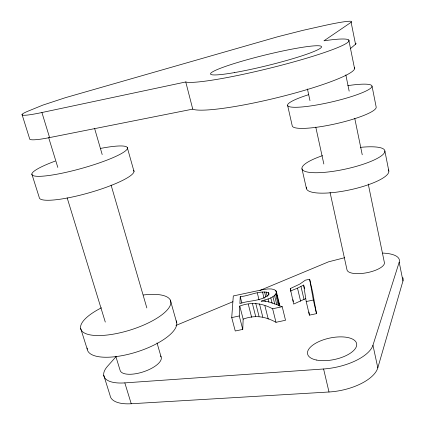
<?xml version="1.0" encoding="UTF-8"?>
<svg xmlns="http://www.w3.org/2000/svg" width="425" height="425" viewBox="0 0 425 425"><rect width="100%" height="100%" fill="white"/><g stroke="black" fill="none" stroke-linecap="round" stroke-linejoin="round"><path stroke-width="0.64" d="M279.512 306.207L279.666 305.07L276.494 292.108L275.825 290.626L274.04 289.542L271.347 288.957L267.941 288.947L263.325 289.547L233.298 295.949L231.726 317.592L235.248 331.006L242.76 329.402L243.158 319.127L239.774 306.043C251.249 301.819 261.917 303.062 272.638 308.784L282.216 306.717L285.52 320.264L275.984 322.299C265.094 316.301 254.936 314.835 243.158 319.127M242.76 329.402L239.27 315.966L239.774 306.043M240.247 296.661L239.897 303.578C249.098 300.231 260.934 301.484 268.696 294.769L269.025 293.728L268.271 292.559C258.931 290.28 249.48 295.922 240.247 296.661L241.889 303.036M282.216 306.717C275.395 304.321 268.632 300.618 261.168 301.176C266.39 299.173 274.656 298.308 276.494 292.108M103.727 375.201L110.054 395.393A38.277 15.959 -18.4 0 0 131.229 403.75L329.003 391.999A41.475 19.258 -11.7 0 0 377.814 367.822L402.958 280.978A33.867 12.569 -10.9 0 0 402.815 277.637M377.814 367.822L372.953 345.249L399.192 262.198A34.085 11.911 -11.1 0 0 382.643 253.087M116.222 356.485L107.599 366.18A38.547 15.151 -18.1 0 0 124.828 382.888L131.229 403.75M350.487 48.524L355.528 44.269A36.593 3.623 -13.4 0 0 355.884 43.207M351.124 22.302L323.94 40.821L328.291 40.2A85.027 8.038 -13.8 0 1 306.441 58.241A85.027 8.038 -13.8 0 1 187.191 82.259L185.762 81.961L41.916 112.524A42.107 3.527 -15 0 1 28.268 111.068L42.872 105.103L65.434 97.676L277.987 36.683L302.887 30.361L322.952 25.851A36.847 2.715 -13.6 0 1 351.124 22.302L355.528 44.269M290.525 291.003L297.511 288.155L303.668 285.063L306.218 301.553L309.416 315.153L316.508 313.639L312.63 292.076L309.65 279.241L305.357 280.176L299.822 284.091L290.259 288.58L293.659 304.066L305.649 298.642M175.934 325.46L232.927 301.697M259.893 290.456L328.525 261.832L344.579 257.725M231.726 317.592L239.27 315.966M306.218 301.553L313.337 300.018L309.65 279.241M22.042 114.516L29.591 138.598A41.772 4.696 -15.3 0 0 49.597 137.583L192.753 109.124L194.225 109.634A84.288 10.678 -13.6 0 0 288.416 94.817A84.288 10.678 -13.6 0 0 354.307 67.331M124.828 382.888L323.6 368.985A41.799 18.307 -11.9 0 0 372.953 345.249M278.986 303.524L279.666 305.07M31.864 174.117L39.217 197.359A49.22 8.824 -15.9 0 0 89.362 192.727A49.22 8.824 -15.9 0 0 133.721 170.361M80.607 328.233L87.226 349.175M41.916 112.524L49.597 137.583M48.668 137.615L57.811 167.413M67.155 197.837L105.294 322.086M115.802 356.315L120.084 370.265A21.574 8.473 -18.1 0 0 144.516 371.439A21.574 8.473 -18.1 0 0 160.538 355.964M94.61 128.483L102.202 154.572M111.095 185.119L146.843 307.934M157.027 342.938L161.107 356.936M127.229 147.347L134.024 171.472M170.319 300.066L176.763 322.936M185.762 81.961L192.753 109.124M248.28 304.199L251.632 317.305M252.37 303.418L255.701 316.54M255.722 303.264L259.048 316.413M257.306 292.947L259.075 299.986M259.484 303.902L262.804 317.114M264.52 291.901L265.8 297.033M264.902 300.087L265.211 301.336M262.512 292.049L264.111 298.456M264.913 305.761L268.244 319.09M270.778 297.819L272.165 303.439M272.638 308.784L275.984 322.299M268.271 292.559L268.876 295.014M268.106 298.966L268.882 302.09M266.13 291.959L267.251 296.453M275.676 294.334L278.418 305.506M274.539 295.481L276.834 304.81M272.914 296.65L274.757 304.13M275.825 290.626L276.138 291.911M276.93 295.136L277.403 297.075M278.194 300.3L278.827 302.876M276.324 293.207L279.358 305.591M290.259 288.58L290.849 291.051M292.926 299.705L293.367 301.559M297.511 288.155L300.603 301.192M323.6 368.985L329.003 391.999M303.668 285.063L304.539 288.772M300.974 286.524L304.045 299.535M313.337 300.018L316.508 313.639M287.619 105.421L292.262 125.949A43.015 7.496 -12.7 0 0 335.304 123.882A43.015 7.496 -12.7 0 0 376.199 107.18L372.05 86.195M301.973 168.837L306.43 188.53M307.434 88.974L309.979 100.613M315.78 127.133L323.845 164.002M330.071 192.461L347.05 270.077A19.077 6.662 -11.1 0 0 368.108 272.473A19.077 6.662 -11.1 0 0 384.264 261.97L368.247 184.025M345.828 74.896L349.164 91.136M354.769 118.416L362.243 154.79M348.776 40.003L354.593 68.717M399.192 262.198L402.958 280.978M384.869 151.013L388.848 171.137M308.917 311.987L309.416 315.153M360.49 147.353A42.404 9.536 -12.3 0 1 376.895 158.599A42.404 9.536 -12.3 0 1 312.593 172.651A42.404 9.536 -12.3 0 1 322.501 155.656M388.36 169.835A42.128 10.455 -12.1 0 1 349.361 189.97A42.128 10.455 -12.1 0 1 306.462 187.138M347.804 85.637A43.307 6.503 -12.9 0 1 363.667 92.092A43.307 6.503 -12.9 0 1 298.308 107.212A43.307 6.503 -12.9 0 1 308.566 94.711M143.315 294.982A47.085 15.746 -17.4 0 1 162.95 313.969A47.085 15.746 -17.4 0 1 93.224 335.32A47.085 15.746 -17.4 0 1 101.469 307.796M176.178 320.832A46.745 16.793 -17.7 0 1 135.511 352.341A46.745 16.793 -17.7 0 1 87.152 348.043M100.661 148.399A49.603 7.528 -15.6 0 1 117.826 155.444A49.603 7.528 -15.6 0 1 44.072 176.056A49.603 7.528 -15.6 0 1 55.186 161.107M316.381 360.023A25.059 10.965 -11.9 0 0 356.378 346.556A25.059 10.965 -11.9 0 0 323.542 339.761A25.059 10.965 -11.9 0 0 316.381 360.023M234.573 72.569A57.147 5.387 -13.8 0 0 321.353 47.361A57.147 5.387 -13.8 0 0 242.085 61.168A57.147 5.387 -13.8 0 0 234.573 72.569"/></g></svg>
